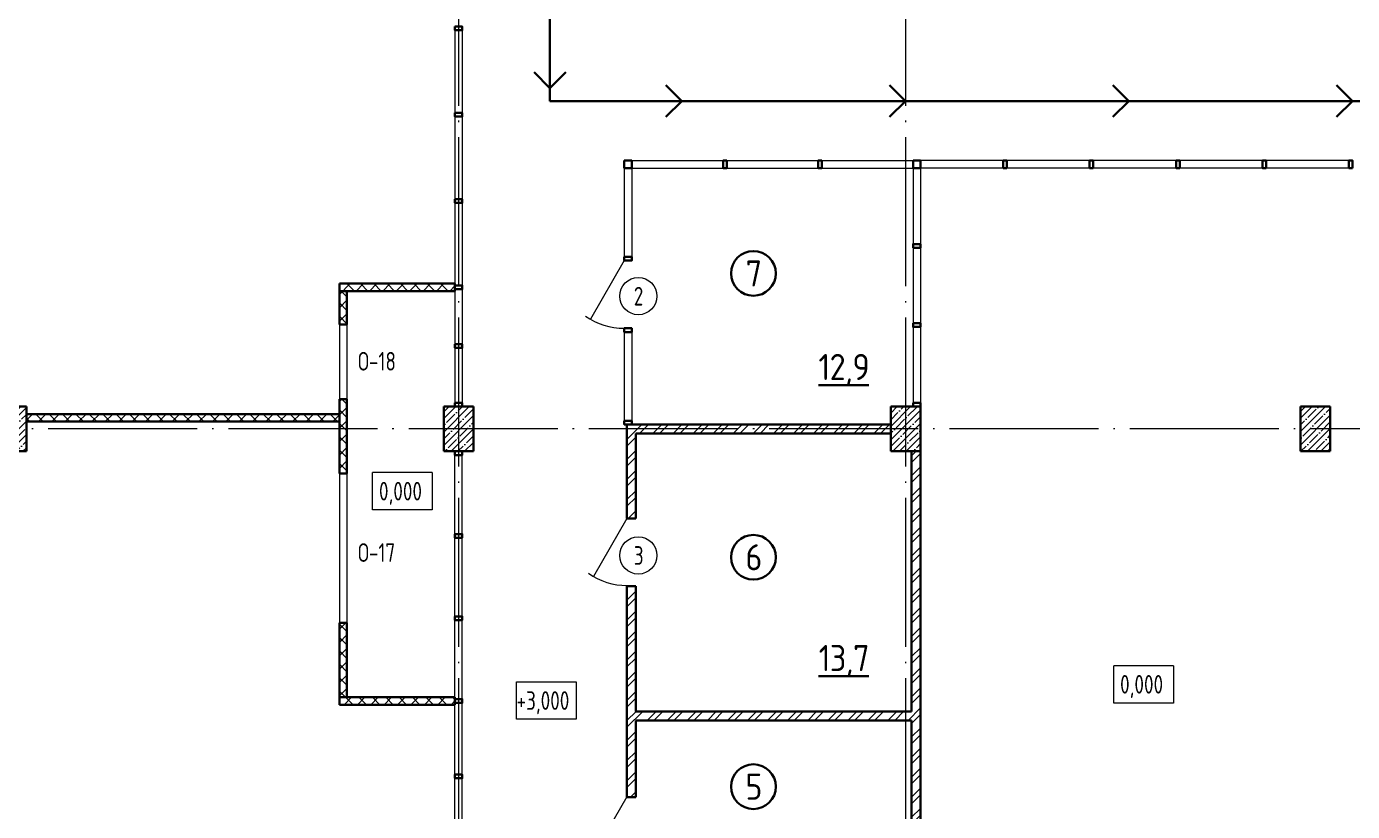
# Model space of a CAD drawing. Extents: x -965262 to 1142518, y -357520 to 71675.
# Drawn here: x -688007 to -670209, y -210484 to -199953 of the extents above; entities that cross this region are included whole.
import ezdxf

# ---------------------------------------------------------------- set-up
doc = ezdxf.new("R2010")
doc.units = 0
doc.header["$LTSCALE"] = 10
doc.linetypes.add('DOTE', pattern=[2.42, 2, -0.2, 0.02, -0.2])
doc.layers.get('0').update_dxf_attribs({"linetype": 'CONTINUOUS', "lineweight": 30})
doc.layers.add('DOTE', color=7, linetype='DOTE', lineweight=9)
doc.styles.add('GOST 2.304', font='isocpeur.ttf', dxfattribs={"width": 0.75, "height": 250})
doc.styles.add('GOST-2.304_Type-B', font='isocpeur.ttf', dxfattribs={"width": 0.9})
doc.styles.get("Standard").update_dxf_attribs({"font": 'isocpeur.ttf', "height": 300})
pattern_1 = [(45, (-663827.41, -214472.12), (-89.80256, 89.80256), []), (45, (-663737.6, -214472.12), (-89.80256, 89.80256), [158.75, -31.75, 0, -31.75])]

msp = doc.modelspace()

# ---------------------------------------------------------------- hatches: boundary and pattern name
at = {"lineweight": 15}
h = msp.add_hatch(dxfattribs=at)
h.set_pattern_fill('ANSI37', color=30, scale=40)
h.set_pattern_definition([(45, (-24264.35, -633128.98), (-89.802561, 89.802561), []), (135, (-24264.35, -633128.98), (-89.802561, -89.802561), [])])
h.paths.add_polyline_path([(-675772.4, -163652.1), (-675872.4, -163652.1), (-675872.4, -165652.1), (-675772.4, -165652.1)], flags=17)
h.paths.add_polyline_path([(-683707, -205951.7), (-683807, -205951.7), (-683807, -207951.7), (-683707, -207951.7)], flags=17)
h.paths.add_polyline_path([(-683707, -203951.7), (-683807, -203951.7), (-683807, -204951.7), (-683707, -204951.7)], flags=17)
h.paths.add_polyline_path([(-706542.4, -196852.1), (-706642.4, -196852.1), (-706642.4, -197852.1), (-706542.4, -197852.1)], flags=17)
h.paths.add_polyline_path([(-706542.4, -193852.1), (-706642.4, -193852.1), (-706642.4, -195852.1), (-706542.4, -195852.1)], flags=17)
h.paths.add_polyline_path([(-706542.4, -190852.1), (-706642.4, -190852.1), (-706642.4, -192852.1), (-706542.4, -192852.1)], flags=17)
h.paths.add_polyline_path([(-706542.4, -187852.1), (-706642.4, -187852.1), (-706642.4, -189852.1), (-706542.4, -189852.1)], flags=17)
h.paths.add_polyline_path([(-706542.4, -184852.1), (-706642.4, -184852.1), (-706642.4, -186852.1), (-706542.4, -186852.1)], flags=17)
h.paths.add_polyline_path([(-706542.4, -181852.1), (-706642.4, -181852.1), (-706642.4, -183852.1), (-706542.4, -183852.1)], flags=17)
h.paths.add_polyline_path([(-706542.4, -178852.1), (-706642.4, -178852.1), (-706642.4, -180852.1), (-706542.4, -180852.1)], flags=17)
h.paths.add_polyline_path([(-706542.4, -176852.1), (-706642.4, -176852.1), (-706642.4, -177852.1), (-706542.4, -177852.1)], flags=17)
h.paths.add_polyline_path([(-715707.4, -175687.1), (-717707.4, -175687.1), (-717707.4, -175787.1), (-715707.4, -175787.1)], flags=16)
h.paths.add_polyline_path([(-712707.4, -175687.1), (-714707.4, -175687.1), (-714707.4, -175787.1), (-712707.4, -175787.1)], flags=16)
h.paths.add_polyline_path([(-709707.4, -175687.1), (-711707.4, -175687.1), (-711707.4, -175787.1), (-709707.4, -175787.1)], flags=16)
h.paths.add_polyline_path([(-706707.4, -175687.1), (-708707.4, -175687.1), (-708707.4, -175787.1), (-706707.4, -175787.1)], flags=16)
h.paths.add_polyline_path([(-676407.4, -223252.1), (-679747.4, -223252.1), (-679747.4, -223352.1), (-676407.4, -223352.1)])
h.paths.add_polyline_path([(-674707.4, -223252.1), (-676007.4, -223252.1), (-676007.4, -223352.1), (-674707.4, -223352.1)])
h.paths.add_polyline_path([(-670907.4, -223252.1), (-671707.4, -223252.1), (-671707.4, -223352.1), (-670907.4, -223352.1)])
h.paths.add_polyline_path([(-670207.4, -223252.1), (-670507.4, -223252.1), (-670507.4, -223352.1), (-670207.4, -223352.1)])
h.paths.add_polyline_path([(-670207.4, -217752.1), (-676787.4, -217752.1), (-676787.4, -217827.1), (-670207.4, -217827.1)])
h.paths.add_polyline_path([(-704957.4, -217352.1), (-705507.4, -217352.1), (-705507.4, -217452.1), (-704957.4, -217452.1)])
h.paths.add_polyline_path([(-703407.4, -217352.1), (-703957.4, -217352.1), (-703957.4, -217452.1), (-703407.4, -217452.1)])
h.paths.add_polyline_path([(-701957.4, -217352.1), (-702507.4, -217352.1), (-702507.4, -217452.1), (-701957.4, -217452.1)])
h.paths.add_polyline_path([(-700407.4, -217352.1), (-700957.4, -217352.1), (-700957.4, -217452.1), (-700407.4, -217452.1)])
h.paths.add_polyline_path([(-705807.4, -217652.1), (-705907.4, -217652.1), (-705907.4, -222752.1), (-705807.4, -222752.1)])
h.paths.add_polyline_path([(-700207.4, -217652.1), (-700307.4, -217652.1), (-700307.4, -222752.1), (-700207.4, -222752.1)])
h.paths.add_polyline_path([(-700407.4, -223252.1), (-702137.4, -223252.3), (-702137.4, -223352.1), (-700407.4, -223352.1)])
h.paths.add_polyline_path([(-698707.4, -223252.1), (-700007.4, -223252.1), (-700007.4, -223352.1), (-698707.4, -223352.1)])
h.paths.add_polyline_path([(-694407.4, -223252.1), (-695707.4, -223252.1), (-695707.4, -223352.1), (-694407.4, -223352.1)])
h.paths.add_polyline_path([(-692707.4, -223252.1), (-694007.4, -223252.1), (-694007.4, -223352.1), (-692707.4, -223352.1)])
h.paths.add_polyline_path([(-688407.4, -223252.1), (-689707.4, -223252.1), (-689707.4, -223352.1), (-688407.4, -223352.1)])
h.paths.add_polyline_path([(-686707.4, -223252.1), (-688007.4, -223252.1), (-688007.4, -223352.1), (-686707.4, -223352.1)])
h.paths.add_polyline_path([(-682407.4, -223252.1), (-683707.4, -223252.1), (-683707.4, -223352.1), (-682407.4, -223352.1)])
h.paths.add_polyline_path([(-684207.7, -221352.5), (-688007.4, -221352.5), (-688007.4, -221452.5), (-684207.7, -221452.5)])
h.paths.add_polyline_path([(-688007.4, -217652.1), (-688107.4, -217652.1), (-688107.4, -221452.5), (-688007.4, -221452.5), (-688007.4, -221352.5)])
h.paths.add_polyline_path([(-688107.4, -214222.1), (-688007.4, -214222.1), (-688007.4, -217052.1), (-688107.4, -217052.1), (-688107.4, -214422.1), (-688207.4, -214422.1), (-688207.4, -214322.1), (-688107.4, -214322.1)])
h.paths.add_polyline_path([(-688107.4, -214222.1), (-693262.4, -214222.1), (-693262.4, -214322.1), (-688107.4, -214322.1)])
h.paths.add_polyline_path([(-693262.4, -214422.1), (-693262.4, -214422.1), (-693262.4, -214322.1), (-693262.4, -214222.1), (-693362.4, -214222.1), (-693362.4, -215112.1), (-693262.4, -215112.1)])
h.paths.add_polyline_path([(-693262.4, -215112.1), (-693362.4, -215112.1), (-700207.4, -215112.1), (-700207.4, -215212.1), (-693262.4, -215212.1)])
h.paths.add_polyline_path([(-700207.4, -211652.1), (-700307.4, -211652.1), (-700307.4, -217052.1), (-700207.4, -217052.1)])
h.paths.add_polyline_path([(-700307.4, -213062.1), (-705807.4, -213062.1), (-705807.4, -213162.1), (-700307.4, -213162.1)])
h.paths.add_polyline_path([(-700207.4, -205652.1), (-700307.4, -205652.1), (-700307.4, -209052.4), (-700307.4, -209052.4), (-700307.4, -209152.4), (-700307.4, -211052.1), (-700207.4, -211052.1)])
h.paths.add_polyline_path([(-700407.4, -205152.1), (-705507.4, -205152.1), (-705507.4, -205252.1), (-700407.4, -205252.1)])
h.paths.add_polyline_path([(-694407.4, -205152.1), (-700007.4, -205152.1), (-700007.4, -205252.1), (-694407.4, -205252.1)])
h.paths.add_polyline_path([(-688407.4, -205152.1), (-694007.4, -205152.1), (-694007.4, -205252.1), (-688407.4, -205252.1)])
h.paths.add_polyline_path([(-683807, -205152.1), (-688007.4, -205152.1), (-688007.4, -205252.1), (-683807, -205252.1)])
h.paths.add_polyline_path([(-683707, -203502.1), (-683807, -203502.1), (-683807, -208951.7), (-683707, -208951.7)])
h.paths.add_polyline_path([(-682257.8, -203427.1), (-682257.8, -203402.1), (-683807, -203402.1), (-683807, -203502.1), (-682257.8, -203502.1), (-682257.8, -203477.1)])
h.paths.add_polyline_path([(-682257.8, -208976.7), (-682257.8, -208951.7), (-683807, -208951.7), (-683807, -209051.7), (-682257.8, -209051.7), (-682257.8, -209026.7)])
h.paths.add_polyline_path([(-705807.4, -211652.1), (-705907.4, -211652.1), (-705907.4, -217052.1), (-705807.4, -217052.1)])
h.paths.add_polyline_path([(-705807.4, -205652.1), (-705907.4, -205652.1), (-705907.4, -211052.1), (-705807.4, -211052.1)])
h.paths.add_polyline_path([(-705807.4, -199952.1), (-705907.4, -199952.1), (-705907.4, -205052.1), (-705807.4, -205052.1)])
h.paths.add_polyline_path([(-705907.4, -199352.1), (-706642.4, -199352.1), (-706642.4, -199452.1), (-705907.4, -199452.1)])
h.paths.add_polyline_path([(-706642.4, -175687.1), (-718532.4, -175687.1), (-718532.4, -175787.1), (-706642.4, -175787.1)])
h.paths.add_polyline_path([(-706211.9, -175302.1), (-706542.4, -175302.1), (-706542.4, -175402.1), (-706211.9, -175402.1)])
h.paths.add_polyline_path([(-669992.4, -192212.1), (-670272.4, -192212.1), (-670272.4, -192312.1), (-669992.4, -192312.1)])
h.paths.add_polyline_path([(-670272.4, -189752.1), (-670372.4, -189752.1), (-670372.4, -192312.1), (-670272.4, -192312.1)])
h.paths.add_polyline_path([(-673672.2, -186917.1), (-675772.4, -186917.1), (-675772.4, -187017.1), (-673672.2, -187017.1)])
h.paths.add_polyline_path([(-704772.2, -162917.1), (-705881.3, -162917.1), (-705881.3, -163017.1), (-704772.2, -163017.1)])
h.paths.add_polyline_path([(-698772.2, -162917.1), (-701772.2, -162917.1), (-701772.2, -163017.1), (-698772.2, -163017.1)])
h.paths.add_polyline_path([(-692772.2, -162917.1), (-695772.2, -162917.1), (-695772.2, -163017.1), (-692772.2, -163017.1)])
h.paths.add_polyline_path([(-686772.2, -162917.1), (-689772.2, -162917.1), (-689772.2, -163017.1), (-686772.2, -163017.1)])
h.paths.add_polyline_path([(-678772.2, -162917.1), (-684772.2, -162917.1), (-684772.2, -163017.1), (-678772.2, -163017.1)])
h.paths.add_polyline_path([(-675872.4, -162917.1), (-676772.2, -162917.1), (-676772.2, -163017.1), (-675872.4, -163017.1)])
h.paths.add_polyline_path([(-675772.4, -162917.1), (-675872.4, -162917.1), (-675872.4, -163017.1), (-675872.4, -166282.1), (-675772.4, -166282.1)])
h.paths.add_polyline_path([(-675772.4, -169542.1), (-675872.4, -169542.1), (-675872.4, -169852.1), (-675772.4, -169852.1)])
h.paths.add_polyline_path([(-675772.4, -171852.1), (-675872.4, -171852.1), (-675872.4, -172852.1), (-675772.4, -172852.1)])
h.paths.add_polyline_path([(-675772.4, -174852.1), (-675872.4, -174852.1), (-675872.4, -175852.1), (-675772.4, -175852.1)])
h.paths.add_polyline_path([(-675772.4, -177852.1), (-675872.4, -177852.1), (-675872.4, -178852.1), (-675772.4, -178852.1)])
h.paths.add_polyline_path([(-675772.4, -180852.1), (-675872.4, -180852.1), (-675872.4, -181852.1), (-675772.4, -181852.1)])
h.paths.add_polyline_path([(-670272.4, -186917.1), (-671872.2, -186917.1), (-671872.2, -187017.1), (-670272.4, -187017.1)])
h.paths.add_polyline_path([(-670272.4, -187017.1), (-670372.4, -187017.1), (-670372.4, -187952.1), (-670272.4, -187952.1)])
h.paths.add_polyline_path([(-675772.4, -186852.1), (-675872.4, -186852.1), (-675872.4, -187107.1), (-675872.4, -187107.1), (-675872.4, -187227.1), (-675872.4, -199352.1), (-675772.4, -199352.1)])
h.paths.add_polyline_path([(-675772.4, -183852.1), (-675872.4, -183852.1), (-675872.4, -184852.1), (-675772.4, -184852.1)])
h.paths.add_polyline_path([(-706542.4, -199352.1), (-706642.4, -199352.1), (-706642.4, -175302.1), (-706542.4, -175302.1)])
h.paths.add_polyline_path([(-673672.2, -187017.1), (-673772.4, -187017.1), (-673772.4, -186917.1), (-673672.2, -186917.1)])
h.paths.add_polyline_path([(-671872.2, -187017.1), (-671772.4, -187017.1), (-671772.4, -186917.1), (-671872.2, -186917.1)])
h.paths.add_polyline_path([(-670272.4, -189504.6), (-670372.4, -189504.6), (-670372.4, -189752.1), (-670272.4, -189752.1)])
h.paths.add_polyline_path([(-670272.4, -187504.6), (-670372.4, -187504.6), (-670372.4, -187952.1), (-670272.4, -187952.1)])
h.paths.add_polyline_path([(-702137.4, -223352.1), (-700696.7, -223352.1), (-700696.7, -223252.2), (-702137.4, -223252.3)])
h = msp.add_hatch(dxfattribs=at)
h.set_pattern_fill('ANSI32', color=1, scale=20)
h.set_pattern_definition([(45, (-677648.5, -199420.8), (-134.70384, 134.70384), []), (45, (-677558.7, -199420.8), (-134.70384, 134.70384), [])])
h.paths.add_polyline_path([(-676407.4, -199352.1), (-679947.4, -199352.1), (-679947.4, -199472.1), (-676407.4, -199472.1)], flags=17)
h.paths.add_polyline_path([(-675772.4, -199352.1), (-676007.4, -199352.1), (-676007.4, -199452.1), (-675772.4, -199452.1)])
h.paths.add_polyline_path([(-683482.4, -165987.1), (-684412.4, -165987.1), (-684412.4, -166107.1), (-683482.4, -166107.1)], flags=17)
h.paths.add_polyline_path([(-682512.4, -165987.1), (-682772.4, -165987.1), (-682772.4, -166107.1), (-682512.4, -166107.1)], flags=16)
h.paths.add_polyline_path([(-676407.4, -199352.1), (-679947.4, -199352.1), (-679947.4, -199472.1), (-676407.4, -199472.1)], flags=17)
h.paths.add_polyline_path([(-675872.4, -187107.1), (-677167.8, -187107.1), (-677167.8, -185557.1), (-679947.8, -185557.1), (-679947.8, -185937.1), (-679827.8, -185937.1), (-679827.8, -185677.1), (-677287.8, -185677.1), (-677287.8, -187107.1), (-679827.8, -187107.1), (-679827.8, -186847.1), (-679947.8, -186847.1), (-679947.8, -187227.1), (-679882.4, -187227.1), (-675872.4, -187227.1)])
h.paths.add_polyline_path([(-679747.4, -222542.1), (-679867.4, -222542.1), (-679867.4, -223232.1), (-679947.4, -223232.1), (-679947.4, -223352.1), (-679747.4, -223352.1)])
h.paths.add_polyline_path([(-676407.4, -205291.7), (-679882.8, -205291.7), (-679882.8, -205291.7), (-679947.8, -205291.7), (-679947.8, -206551.7), (-679827.8, -206551.7), (-679827.8, -205411.7), (-676407.4, -205411.7)])
h.paths.add_polyline_path([(-679827.8, -207461.7), (-679947.8, -207461.7), (-679947.8, -210291.7), (-679827.8, -210291.7), (-679827.8, -209261.7), (-676127.8, -209261.7), (-676127.8, -211052.1), (-676007.8, -211052.1), (-676007.4, -205652.1), (-676127.8, -205652.1), (-676127.8, -209141.7), (-679827.8, -209141.7)])
h.paths.add_polyline_path([(-679827.8, -211201.7), (-679947.8, -211201.7), (-679947.8, -214442.1), (-679827.8, -214442.1), (-679827.8, -213302.1), (-678437.8, -213302.1), (-678437.8, -216492.1), (-678317, -216492.1), (-678317, -211652.1), (-676407.4, -211652.1), (-676407.4, -211532.1), (-678437.8, -211532.1), (-678437.8, -213182.1), (-679827.8, -213182.1)])
h.paths.add_polyline_path([(-679827.8, -215352.1), (-679947.8, -215352.1), (-679947.8, -216492.1), (-679947.8, -216492.1), (-679827.8, -216492.1)])
h.paths.add_polyline_path([(-676787.8, -213332.1), (-676007.8, -213332.1), (-676007.8, -211652.1), (-676257.8, -211652.1), (-676257.8, -213082.1), (-677037.8, -213082.1), (-677037.8, -216492.1), (-676787.8, -216492.1)])
h.paths.add_polyline_path([(-679947.4, -223232.1), (-682007.4, -223232.1), (-682007.4, -223352.1), (-679947.4, -223352.1)])
h.paths.add_polyline_path([(-676407.4, -222752.1), (-676787.4, -222752.1), (-676787.4, -222542.1), (-676907.4, -222542.1), (-676907.4, -222872.1), (-676407.4, -222872.1)])
h.paths.add_polyline_path([(-701862.4, -167017.1), (-705881.7, -167017.1), (-705881.7, -167137.1), (-704302.4, -167137.1), (-704302.4, -168187.1), (-704182.4, -168187.1), (-704182.4, -167137.1), (-701862.4, -167137.1)])
h.paths.add_polyline_path([(-704183, -169098), (-704302.4, -169097.3), (-704302.4, -169357.1), (-705882, -169357.1), (-705882, -169477.1), (-704183, -169477.1)])
h.paths.add_polyline_path([(-682392.4, -163017.1), (-682512.4, -163017.1), (-682512.4, -163527.1), (-682392.4, -163527.1)])
h.paths.add_polyline_path([(-699962.4, -163017.1), (-700082.4, -163017.1), (-700082.4, -167017.1), (-700852.4, -167017.1), (-700852.4, -167137.1), (-699962.4, -167137.1)])
h.paths.add_polyline_path([(-692872.4, -163017.1), (-692992.4, -163017.1), (-692992.4, -165977.1), (-692872.4, -165977.1)], flags=17)
h.paths.add_polyline_path([(-683732.4, -167017.1), (-684412.4, -167017.1), (-684412.4, -166107.1), (-683482.4, -166107.1), (-683482.4, -165987.1), (-684412.4, -165987.1), (-684412.4, -165077.1), (-682512.4, -165077.1), (-682512.4, -165987.1), (-682772.4, -165987.1), (-682772.4, -166107.1), (-682512.4, -166107.1), (-682512.4, -166282.1), (-682392.4, -166282.1), (-682392.4, -164237.1), (-682512.4, -164237.1), (-682512.4, -164957.1), (-684412.4, -164957.1), (-684412.4, -163017.1), (-684532.4, -163017.1), (-684532.4, -167017.1), (-684912.4, -167017.1), (-684912.4, -167137.1), (-683732.4, -167137.1)])
h.paths.add_polyline_path([(-682512.4, -167017.1), (-683022.4, -167017.1), (-683022.4, -167137.1), (-682512.4, -167137.1)], flags=17)
h.paths.add_polyline_path([(-685922.4, -167017.1), (-692872.4, -167017.1), (-692872.4, -166887.1), (-692992.4, -166887.1), (-692992.4, -167017.1), (-694332.4, -167017.1), (-694332.4, -163017.1), (-694452.4, -163017.1), (-694452.4, -167137.1), (-685922.4, -167137.1)])
h.paths.add_polyline_path([(-682127.8, -222752.1), (-682127.8, -217652.1), (-682007.4, -217652.1), (-682007.4, -222172.1), (-681747.4, -222172.1), (-681747.4, -222292.1), (-682007.4, -222292.1), (-682007.4, -222752.1)])
h.paths.add_polyline_path([(-680837.4, -222292.1), (-680837.4, -222172.1), (-679947.8, -222172.1), (-679947.8, -222292.1)])
h = msp.add_hatch(dxfattribs=at)
h.set_pattern_fill('ANSI35', color=256, scale=20, style=0)
h.set_pattern_definition(pattern_1)
h.paths.add_polyline_path([(-688007.4, -205052.1), (-688407.4, -205052.1), (-688407.4, -205652.1), (-688007.4, -205652.1)])
h = msp.add_hatch(dxfattribs=at)
h.set_pattern_fill('ANSI35', color=256, scale=20, style=0)
h.set_pattern_definition(pattern_1)
h.paths.add_polyline_path([(-682007.4, -205052.1), (-682407.4, -205052.1), (-682407.4, -205652.1), (-682007.4, -205652.1)])
h = msp.add_hatch(dxfattribs=at)
h.set_pattern_fill('ANSI35', color=256, scale=20, style=0)
h.set_pattern_definition(pattern_1)
h.paths.add_polyline_path([(-676007.4, -205052.1), (-676407.4, -205052.1), (-676407.4, -205652.1), (-676007.4, -205652.1)])
h = msp.add_hatch(dxfattribs=at)
h.set_pattern_fill('ANSI35', color=256, scale=20, style=0)
h.set_pattern_definition(pattern_1)
h.paths.add_polyline_path([(-670507.4, -205052.1), (-670907.4, -205052.1), (-670907.4, -205652.1), (-670507.4, -205652.1)])

# ---------------------------------------------------------------- linework, layer by layer
at = {"color": 6, "lineweight": 30}
for p, q in [((-680982.4, -172422.1, -3259.8), (-680982.4, -200952.1, -3259.8)), ((-680982.4, -200780.6, -3259.8), (-681195.3, -200565.8)), ((-680982.4, -200780.6, -3259.8), (-680769.5, -200565.8)), ((-679209.3, -200952.1, -3318.5), (-679424.2, -200739.2, -58.7)), ((-676209.3, -200952.1, -3318.5), (-676424.2, -200739.2, -58.7)), ((-673209.3, -200952.1, -3318.5), (-673424.2, -200739.2, -58.7)), ((-670209.3, -200952.1, -3318.5), (-670424.2, -200739.2, -58.7)), ((-668942.1, -200952.1, -3658.2), (-680982.4, -200952.1, -3259.8)), ((-679209.3, -200952.1, -3318.5), (-679424.2, -201165, -58.7)), ((-676209.3, -200952.1, -3318.5), (-676424.2, -201165, -58.7)), ((-673209.3, -200952.1, -3318.5), (-673424.2, -201165, -58.7)), ((-670209.3, -200952.1, -3318.5), (-670424.2, -201165, -58.7))]:
    msp.add_line(p, q, dxfattribs=at)
at = {"color": 3, "lineweight": 15}
for p, q in [((-682257.8, -200002.9, -3259.8), (-682257.8, -201110.9, -3259.8)), ((-682157.8, -200002.9, -3259.8), (-682157.8, -201110.9, -3259.8)), ((-682257.8, -201160.9, -3259.8), (-682257.8, -202269.1, -3259.8)), ((-682157.8, -201160.9, -3259.8), (-682157.8, -202269.1, -3259.8)), ((-679882.8, -201752.1, -4711.1), (-678657.8, -201752.1, -4711.1)), ((-678607.8, -201752.1, -4711.1), (-677382.8, -201752.1, -4711.1)), ((-677332.8, -201752.1, -4711.1), (-676107.8, -201752.1, -4711.1)), ((-674897.4, -201752.1, -4711.1), (-676007.8, -201752.1, -4711.1)), ((-673737.4, -201752.1, -4711.1), (-674847.4, -201752.1, -4711.1)), ((-672577.4, -201752.1, -4711.1), (-673687.4, -201752.1, -4711.1)), ((-671417.4, -201752.1, -4711.1), (-672527.4, -201752.1, -4711.1)), ((-670257.4, -201752.1, -4711.1), (-671367.4, -201752.1, -4711.1)), ((-679982.8, -201852.1, -3259.8), (-679982.8, -203041.7, -3259.8)), ((-679882.8, -201852.1, -3259.8), (-679882.8, -203041.7, -3259.8)), ((-679882.8, -201852.1, -4711.1), (-678657.8, -201852.1, -4711.1)), ((-678607.8, -201852.1, -4711.1), (-677382.8, -201852.1, -4711.1)), ((-677332.8, -201852.1, -4711.1), (-676107.8, -201852.1, -4711.1)), ((-676107.8, -201852.1, -3259.8), (-676107.8, -202872.1, -1469.8)), ((-674897.4, -201852.1, -4711.1), (-676007.8, -201852.1, -4711.1)), ((-676007.8, -201852.1, -3259.8), (-676007.8, -202872.1, -1469.8)), ((-673737.4, -201852.1, -4711.1), (-674847.4, -201852.1, -4711.1)), ((-672577.4, -201852.1, -4711.1), (-673687.4, -201852.1, -4711.1)), ((-671417.4, -201852.1, -4711.1), (-672527.4, -201852.1, -4711.1)), ((-670257.4, -201852.1, -4711.1), (-671367.4, -201852.1, -4711.1)), ((-682257.8, -202319.1, -3259.8), (-682257.8, -203427.1, -3259.8)), ((-682157.8, -202319.1, -3259.8), (-682157.8, -203427.1, -3259.8)), ((-676107.8, -202922.1, -1382.1), (-676107.8, -203932.1, 390.4)), ((-676007.8, -202922.1, -1382.1), (-676007.8, -203932.1, 390.4)), ((-679982.8, -203091.7, -3259.8), (-680437.8, -203879.8, -3259.8)), ((-682257.8, -203477.1, -3259.8), (-682257.8, -204214.6, -3259.8)), ((-682157.8, -203477.1, -3259.8), (-682157.8, -204214.6, -3259.8)), ((-679982.8, -204051.7, -3259.8), (-679982.8, -205241.7, -1808.5)), ((-679882.8, -204051.7, -3259.8), (-679882.8, -205241.7, -1808.5)), ((-676107.8, -203982.1, 478.1), (-676107.8, -205002.1, 2268.1)), ((-676007.8, -203982.1, 478.1), (-676007.8, -205002.1, 2268.1)), ((-682257.8, -204264.6, -3259.8), (-682257.8, -205002.1, -3259.8)), ((-682157.8, -204264.6, -3259.8), (-682157.8, -205002.1, -3259.8)), ((-682257.8, -206762.1, -3259.8), (-682257.8, -205702.1, -3259.8)), ((-682157.8, -206762.1, -3259.8), (-682157.8, -205702.1, -3259.8)), ((-682257.8, -207866.7, -3259.8), (-682257.8, -206812.1, -3259.8)), ((-682157.8, -207866.7, -3259.8), (-682157.8, -206812.1, -3259.8)), ((-682257.8, -208976.7, -3259.8), (-682257.8, -207916.7, -3259.8)), ((-682157.8, -208976.7, -3259.8), (-682157.8, -207916.7, -3259.8)), ((-682257.8, -209989.2, -3259.8), (-682257.8, -209026.7, -3259.8)), ((-682157.8, -209989.2, -3259.8), (-682157.8, -209026.7, -3259.8)), ((-682257.8, -211002.1, -3259.8), (-682257.8, -210039.2, -3259.8)), ((-682157.8, -211002.1, -3259.8), (-682157.8, -210039.2, -3259.8))]:
    msp.add_line(p, q, dxfattribs=at)
at = {"color": 30}
for p, q in [((-683807, -203402.1, -3211.1), (-682257.4, -203402.1, -3211.1)), ((-683807, -203502.1, -3211.1), (-683807, -203402.1, -3211.1)), ((-682257.4, -203402.1, -3211.1), (-682257.4, -203502.1, -3211.1)), ((-683807, -203502.1, -3211.1), (-683807, -203502.1, -3211.1)), ((-682257.4, -203502.1, -3211.1), (-683807, -203502.1, -3211.1)), ((-683807, -203502.1, -3211.1), (-683707, -203502.1, -3211.1)), ((-683807, -203951.7, -3211.1), (-683807, -203502.1, -3211.1)), ((-683707, -203502.1, -3211.1), (-683707, -203951.7, -3211.1)), ((-683807, -203951.7, -3211.1), (-683707, -203951.7, -3211.1)), ((-683807, -205951.7, -3211.1), (-683807, -204951.7, -3211.1)), ((-683807, -204951.7, -3211.1), (-683707, -204951.7, -3211.1)), ((-683707, -204951.7, -3211.1), (-683707, -205951.7, -3211.1)), ((-688007.4, -205152.1, -3211.1), (-683807, -205152.1, -3211.1)), ((-688007.4, -205252.1, -3211.1), (-688007.4, -205152.1, -3211.1)), ((-683807, -205152.1, -3211.1), (-683807, -205252.1, -3211.1)), ((-683807, -205252.1, -3211.1), (-688007.4, -205252.1, -3211.1)), ((-688007.4, -205252.1, -3211.1), (-688007.4, -205252.1, -3211.1)), ((-683807, -205951.7, -3211.1), (-683707, -205951.7, -3211.1)), ((-683807, -208951.7, -3211.1), (-683807, -207951.7, -3211.1)), ((-683807, -207951.7, -3211.1), (-683707, -207951.7, -3211.1)), ((-683707, -207951.7, -3211.1), (-683707, -208951.7, -3211.1)), ((-683807, -209051.7, -3211.1), (-683807, -208951.7, -3211.1)), ((-683807, -208951.7, -3211.1), (-682257.4, -208951.7, -3211.1)), ((-683707, -208951.7, -3211.1), (-683807, -208951.7, -3211.1)), ((-682257.4, -208951.7, -3211.1), (-682257.4, -209051.7, -3211.1)), ((-682257.4, -209051.7, -3211.1), (-683807, -209051.7, -3211.1)), ((-683807, -209051.7, -3211.1), (-683807, -209051.7, -3211.1))]:
    msp.add_line(p, q, dxfattribs=at)
at = {"color": 30, "lineweight": 15}
for p, q in [((-683807, -203951.7, -3211.1), (-683807, -204951.7, -3211.1)), ((-683707, -203951.7, -3211.1), (-683707, -204951.7, -3211.1)), ((-683807, -205951.7, -3211.1), (-683807, -207951.7, -3211.1)), ((-683707, -205951.7, -3211.1), (-683707, -207951.7, -3211.1))]:
    msp.add_line(p, q, dxfattribs=at)
at = {"lineweight": 30}
for p, q in [((-688007.4, -205052.1, -3259.8), (-688407.4, -205052.1, -3259.8)), ((-688007.4, -205652.1, -3259.8), (-688007.4, -205052.1, -3259.8)), ((-682407.4, -205052.1, -3259.8), (-682407.4, -205652.1, -3259.8)), ((-682007.4, -205052.1, -3259.8), (-682407.4, -205052.1, -3259.8)), ((-682007.4, -205652.1, -3259.8), (-682007.4, -205052.1, -3259.8)), ((-676407.4, -205052.1, -3259.8), (-676407.4, -205652.1, -3259.8)), ((-676007.4, -205052.1, -3259.8), (-676407.4, -205052.1, -3259.8)), ((-676007.4, -205652.1, -3259.8), (-676007.4, -205052.1, -3259.8)), ((-670907.4, -205052.1, -3259.8), (-670907.4, -205652.1, -3259.8)), ((-670507.4, -205052.1, -3259.8), (-670907.4, -205052.1, -3259.8)), ((-670507.4, -205652.1, -3259.8), (-670507.4, -205052.1, -3259.8)), ((-688407.4, -205652.1, -3259.8), (-688007.4, -205652.1, -3259.8)), ((-682407.4, -205652.1, -3259.8), (-682007.4, -205652.1, -3259.8)), ((-676407.4, -205652.1, -3259.8), (-676007.4, -205652.1, -3259.8)), ((-670907.4, -205652.1, -3259.8), (-670507.4, -205652.1, -3259.8))]:
    msp.add_line(p, q, dxfattribs=at)
at = {"color": 1}
for p, q in [((-679947.8, -206551.7, -3259.8), (-679947.8, -205291.7, -3259.8)), ((-679947.8, -205291.7, -3259.8), (-676407.4, -205291.7, -3259.8)), ((-676407.4, -205291.7, -3259.8), (-676407.4, -205411.7, -3259.8)), ((-676407.4, -205411.7, -3259.8), (-679827.8, -205411.7, -3259.8)), ((-679827.8, -205411.7, -3259.8), (-679827.8, -206551.7, -3259.8)), ((-676127.8, -209141.7, -3259.8), (-676127.8, -205652.1, -3259.8)), ((-676127.8, -205652.1, -3259.8), (-676007.4, -205652.1, -3259.8)), ((-676007.4, -205652.1, -3259.8), (-676007.8, -211052.1, -3259.8)), ((-679827.8, -206551.7, -3259.8), (-679947.8, -206551.7, -3259.8)), ((-679947.8, -206551.7, -3259.8), (-679947.8, -206551.7, -3259.8)), ((-679947.8, -210291.7, -3259.8), (-679947.8, -207461.7, -3259.8)), ((-679947.8, -207461.7, -3259.8), (-679827.8, -207461.7, -3259.8)), ((-679827.8, -207461.7, -3259.8), (-679827.8, -209141.7, -3259.8)), ((-679827.8, -209141.7, -3259.8), (-676127.8, -209141.7, -3259.8)), ((-679827.8, -209261.7, -3259.8), (-679827.8, -210291.7, -3259.8)), ((-676127.8, -209261.7, -3259.8), (-679827.8, -209261.7, -3259.8)), ((-676127.8, -211052.1, -3259.8), (-676127.8, -209261.7, -3259.8)), ((-679827.8, -210291.7, -3259.8), (-679947.8, -210291.7, -3259.8)), ((-679947.8, -210291.7, -3259.8), (-679947.8, -210291.7, -3259.8))]:
    msp.add_line(p, q, dxfattribs=at)
at = {"lineweight": 15}
for p, q in [((-683361.1, -206437.8, -3259.8), (-683361.1, -205937.8, -3259.8)), ((-682561.1, -205937.8, -3259.8), (-683361.1, -205937.8, -3259.8)), ((-682561.1, -205937.8, -3259.8), (-682561.1, -206437.8, -3259.8)), ((-682561.1, -206437.8, -3259.8), (-683361.1, -206437.8, -3259.8)), ((-679947.8, -206551.7, -3259.8), (-680397.8, -207331.2, -3259.8)), ((-673412.9, -209029.1), (-673412.9, -208529.1)), ((-672612.9, -208529.1), (-673412.9, -208529.1)), ((-672612.9, -208529.1), (-672612.9, -209029.1)), ((-681429.4, -208746.8), (-680629.4, -208746.8)), ((-681429.4, -209246.8), (-681429.4, -208746.8)), ((-680629.4, -208746.8), (-680629.4, -209246.8)), ((-672612.9, -209029.1), (-673412.9, -209029.1)), ((-680629.4, -209246.8), (-681429.4, -209246.8)), ((-679947.8, -210286.7, -3259.8), (-680397.8, -211066.2, -3259.8))]:
    msp.add_line(p, q, dxfattribs=at)
at = {"color": 3}
for points, elevation in [([(-682257.8, -199952.9), (-682257.8, -200002.9), (-682157.8, -200002.9), (-682157.8, -199952.9)], -3259.8), ([(-682257.8, -201110.9), (-682257.8, -201160.9), (-682157.8, -201160.9), (-682157.8, -201110.9)], -3259.8), ([(-679982.8, -201752.1), (-679982.8, -201852.1), (-679882.8, -201852.1), (-679882.8, -201752.1)], -3259.8), ([(-678607.8, -201852.1), (-678657.8, -201852.1), (-678657.8, -201752.1), (-678607.8, -201752.1)], -3259.8), ([(-677332.8, -201852.1), (-677382.8, -201852.1), (-677382.8, -201752.1), (-677332.8, -201752.1)], -3259.8), ([(-676107.8, -201752.1), (-676107.8, -201852.1), (-676007.8, -201852.1), (-676007.8, -201752.1)], -3259.8), ([(-674847.4, -201852.1), (-674897.4, -201852.1), (-674897.4, -201752.1), (-674847.4, -201752.1)], -3259.8), ([(-673687.4, -201852.1), (-673737.4, -201852.1), (-673737.4, -201752.1), (-673687.4, -201752.1)], -3259.8), ([(-672527.4, -201852.1), (-672577.4, -201852.1), (-672577.4, -201752.1), (-672527.4, -201752.1)], -3259.8), ([(-671367.4, -201852.1), (-671417.4, -201852.1), (-671417.4, -201752.1), (-671367.4, -201752.1)], -3259.8), ([(-670207.4, -201852.1), (-670257.4, -201852.1), (-670257.4, -201752.1), (-670207.4, -201752.1)], -3259.8), ([(-682257.8, -202269.1), (-682257.8, -202319.1), (-682157.8, -202319.1), (-682157.8, -202269.1)], -3259.8), ([(-676107.8, -202922.1), (-676107.8, -202872.1), (-676007.8, -202872.1), (-676007.8, -202922.1)], 2268.1), ([(-679982.8, -203041.7), (-679982.8, -203091.7), (-679882.8, -203091.7), (-679882.8, -203041.7)], -3259.8), ([(-682257.8, -203427.1), (-682257.8, -203477.1), (-682157.8, -203477.1), (-682157.8, -203427.1)], -3259.8), ([(-676107.8, -203932.1), (-676107.8, -203982.1), (-676007.8, -203982.1), (-676007.8, -203932.1)], 2268.1), ([(-679982.8, -204001.7), (-679982.8, -204051.7), (-679882.8, -204051.7), (-679882.8, -204001.7)], -3259.8), ([(-682257.8, -204214.6), (-682257.8, -204264.6), (-682157.8, -204264.6), (-682157.8, -204214.6)], -3259.8), ([(-682257.8, -205002.1), (-682257.8, -205052.1), (-682157.8, -205052.1), (-682157.8, -205002.1)], -3259.8), ([(-676107.8, -205002.1), (-676107.8, -205052.1), (-676007.8, -205052.1), (-676007.8, -205002.1)], 2268.1), ([(-679982.8, -205241.7), (-679982.8, -205291.7), (-679882.8, -205291.7), (-679882.8, -205241.7)], -1808.5), ([(-682257.8, -205702.1), (-682257.8, -205652.1), (-682157.8, -205652.1), (-682157.8, -205702.1)], -3259.8), ([(-682257.8, -206812.1), (-682257.8, -206762.1), (-682157.8, -206762.1), (-682157.8, -206812.1)], -3259.8), ([(-682257.8, -207916.7), (-682257.8, -207866.7), (-682157.8, -207866.7), (-682157.8, -207916.7)], -3259.8), ([(-682257.8, -209026.7), (-682257.8, -208976.7), (-682157.8, -208976.7), (-682157.8, -209026.7)], -3259.8), ([(-682257.8, -210039.2), (-682257.8, -209989.2), (-682157.8, -209989.2), (-682157.8, -210039.2)], -3259.8)]:
    msp.add_lwpolyline(points, close=True, dxfattribs=dict(at, elevation=elevation))
for centre in [(-678249.4, -203264.9, -6519.6), (-678249.4, -207073.3, -6519.6), (-678249.4, -210151.2, -6519.6)]:
    msp.add_circle(centre, 300)
at = {"lineweight": 15}
for centre in [(-679794.7, -203570, -6519.6), (-679794.7, -207049.1, -6519.6)]:
    msp.add_circle(centre, 250, dxfattribs=at)
at = {"color": 3, "lineweight": 15}
msp.add_arc((-679982.8, -203091.7, -3259.8), 910, 235, 270, dxfattribs=at)
at = {"lineweight": 15}
msp.add_arc((-679947.8, -206551.7, -3259.8), 900, 235, 270, dxfattribs=at)
at = {"layer": 'DOTE', "ltscale": 100, "extrusion": (0, -1, 0)}
for p, q in [((-682207.4, -162715.3, -4711.1), (-682207.4, -237887.4, -4711.1)), ((-676207.4, -162715.3, -4711.1), (-676207.4, -237887.4, -4711.1))]:
    msp.add_line(p, q, dxfattribs=at)
at = {"layer": 'DOTE', "ltscale": 100}
msp.add_line((-656677.4, -205352.1, -4711.1), (-728562.7, -205352.1, -4711.1), dxfattribs=at)

# ---------------------------------------------------------------- texts
at = {"color": 4, "lineweight": 15, "width": 0.75}
for s, p in [('2', (-679856.1, -203695.6, -6519.6)), ('3', (-679856.1, -207174.8, -6519.6))]:
    msp.add_text(s, height=250, dxfattribs=at).set_placement(p)
at = {"color": 5, "width": 0.75}
for s, p in [('О-18', (-683558, -204568.7, 14803.3)), ('О-17', (-683558, -207135.7, 14803.3))]:
    msp.add_text(s, height=250, dxfattribs=at).set_placement(p)
at = {"lineweight": 0, "style": 'GOST 2.304', "width": 0.75}
for s, p in [('0,000', (-683276.5, -206311.8, -3259.8)), ('0,000', (-673328.3, -208903.1)), ('+3,000', (-681429.8, -209120.9))]:
    msp.add_text(s, height=250, dxfattribs=at).set_placement(p)
at = {"char_height": 350, "attachment_point": 5, "style": 'GOST-2.304_Type-B'}
for s, insert, width in [('{\\fISOCPEUR|b0|i0|c204|p34;\\T0.95;7}', (-678249.4, -203264.9, -1808.5), 800), ('{\\fISOCPEUR|b0|i0|c204|p34;\\T0.95;\\L12\\fISOCPEUR|b0|i0|c0|p34;,\\fISOCPEUR|b0|i0|c204|p34;9}', (-677038.3, -204561.1, -5068.3), 2000), ('{\\fISOCPEUR|b0|i0|c204|p34;\\T0.95;6}', (-678249.4, -207073.3, -1808.5), 800), ('{\\fISOCPEUR|b0|i0|c204|p34;\\T0.95;\\L13\\fISOCPEUR|b0|i0|c0|p34;,\\fISOCPEUR|b0|i0|c204|p34;7}', (-677038.3, -208466.3, -5068.3), 2000), ('{\\fISOCPEUR|b0|i0|c204|p34;\\T0.95;5}', (-678249.4, -210151.2, -1808.5), 800)]:
    msp.add_mtext(s, dxfattribs=dict(at, insert=insert, width=width))

doc.saveas('drawing.dxf')
